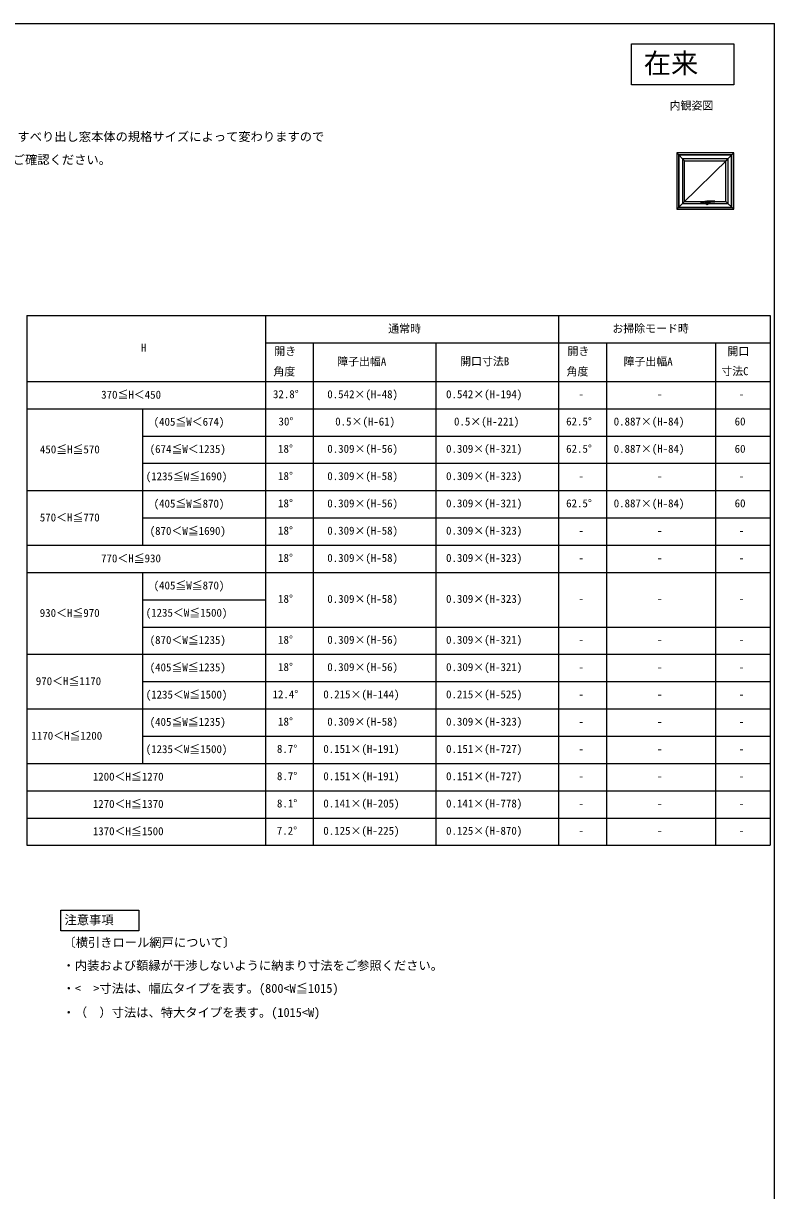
# Model space of a CAD drawing. Units: millimetres, scale not verified. Extents: x -525 to 525, y -783 to 778.
# Drawn here: x -26 to 525, y -108 to 747 of the extents above; entities that cross this region are included whole.
import ezdxf
from ezdxf.enums import TextEntityAlignment as Align

# ---------------------------------------------------------------- set-up
doc = ezdxf.new("R2010")
doc.units = ezdxf.units.MM
doc.header["$LTSCALE"] = 4
doc.header["$PDMODE"] = 32
doc.header["$PDSIZE"] = 2
for name, color, linetype in [('0-1_USER1', 3, 'Continuous'), ('0-2_YKK_11', 7, 'Continuous'), ('0-6_YKK_A1', 4, 'Continuous'), ('0-8_YKK_ZWAK', 7, 'Continuous')]:
    doc.layers.add(name, color=color, linetype=linetype)
doc.styles.add('ＭＳ ゴシック', font='')
doc.styles.get('ＭＳ ゴシック').set_extended_font_data('MS Gothic')

msp = doc.modelspace()

# ---------------------------------------------------------------- linework, layer by layer
at = {"layer": '0-1_USER1'}
for points in [[(420, 732.3), (495, 732.3), (495, 702.3), (420, 702.3)], [(1.589, 82.143), (1.589, 97.143), (58.829, 97.143), (58.829, 82.143), (2.589, 82.143)]]:
    msp.add_lwpolyline(points, close=True, dxfattribs=at)
at = {"layer": '0-2_YKK_11'}
for p, q in [((-23.411, 533.069), (521.589, 533.069)), ((-23.411, 533.069), (-23.411, 144.781)), ((366.589, 533.069), (366.589, 144.781)), ((151.589, 513.069), (521.589, 513.069)), ((186.589, 513.069), (186.589, 144.781)), ((276.589, 513.069), (276.589, 144.781)), ((401.589, 513.069), (401.589, 144.781)), ((481.589, 513.069), (481.589, 144.781)), ((-23.411, 484.781), (521.589, 484.781)), ((-23.411, 464.781), (521.589, 464.781)), ((61.589, 464.781), (61.589, 364.781)), ((61.589, 444.781), (521.589, 444.781)), ((61.589, 424.781), (521.589, 424.781)), ((61.589, 384.781), (521.589, 384.781)), ((-23.411, 364.781), (521.589, 364.781)), ((-23.411, 344.781), (521.589, 344.781)), ((61.589, 344.781), (61.589, 204.781)), ((61.589, 324.781), (151.589, 324.781)), ((61.589, 304.781), (521.589, 304.781)), ((-23.411, 284.781), (521.589, 284.781)), ((61.589, 264.781), (521.589, 264.781)), ((-23.411, 244.781), (521.589, 244.781)), ((61.589, 224.781), (521.589, 224.781)), ((-23.411, 204.781), (521.589, 204.781)), ((-23.411, 184.781), (521.589, 184.781)), ((-23.411, 164.781), (521.589, 164.781)), ((-23.411, 144.781), (521.589, 144.781))]:
    msp.add_line(p, q, dxfattribs=at)
for points in [[(151.589, 533.069), (151.589, 513.069), (151.589, 464.781), (151.589, 144.781)], [(521.589, 533.069), (521.589, 513.069), (521.589, 144.781)], [(-23.411, 404.781), (61.589, 404.781), (521.589, 404.781)]]:
    msp.add_lwpolyline(points, dxfattribs=at)
at = {"layer": '0-6_YKK_A1'}
for p, q in [((453.2, 652.3), (459, 646.5)), ((495, 652.3), (489.2, 646.5)), ((489.2, 648.1), (457.4, 648.1)), ((490.8, 648.1), (457.4, 615.2)), ((459, 616.8), (459, 646.5)), ((459, 646.5), (489.2, 646.5)), ((489.2, 616.8), (489.2, 646.5)), ((453.2, 611), (459, 616.8)), ((459, 616.8), (475.085, 616.8)), ((473.85, 616.7), (473.85, 615.4)), ((473.896, 616.25), (473.896, 616.655)), ((473.902, 616.25), (473.896, 616.25)), ((475.078, 616.75), (473.9, 616.75)), ((473.902, 616.25), (473.902, 615.85)), ((474.675, 616.705), (473.946, 616.705)), ((474.675, 616.75), (474.675, 615.395)), ((474.675, 615.35), (474.675, 616.726)), ((475.05, 616.347), (475.05, 616.05)), ((475.166, 616.095), (475.186, 616.186)), ((475.186, 616.186), (475.207, 616.274)), ((481.05, 616.99), (475.19, 616.99)), ((475.312, 616.473), (475.292, 616.45)), ((476.525, 615.35), (476.525, 616.389)), ((476.549, 616.39), (481.05, 616.39)), ((476.745, 616.206), (476.777, 616.206)), ((476.745, 616.206), (476.789, 616.131)), ((476.777, 616.206), (476.805, 616.159)), ((476.789, 616.09), (476.789, 616.131)), ((476.789, 616.09), (476.82, 616.09)), ((476.832, 616.206), (476.805, 616.159)), ((476.864, 616.206), (476.82, 616.131)), ((476.82, 616.09), (476.82, 616.131)), ((476.832, 616.206), (476.864, 616.206)), ((476.865, 616.206), (476.895, 616.206)), ((476.865, 616.206), (476.865, 616.09)), ((476.865, 616.09), (476.895, 616.09)), ((476.895, 616.159), (476.927, 616.206)), ((476.895, 616.206), (476.895, 616.159)), ((476.895, 616.133), (476.895, 616.09)), ((476.895, 616.133), (476.928, 616.133)), ((476.927, 616.206), (476.962, 616.206)), ((476.962, 616.206), (476.93, 616.159)), ((476.938, 616.159), (476.93, 616.159)), ((476.93, 616.131), (476.93, 616.09)), ((476.973, 616.206), (477.003, 616.206)), ((476.973, 616.206), (476.973, 616.09)), ((476.973, 616.09), (477.003, 616.09)), ((477.003, 616.206), (477.003, 616.159)), ((477.003, 616.159), (477.035, 616.206)), ((477.003, 616.133), (477.003, 616.09)), ((477.003, 616.133), (477.035, 616.133)), ((477.035, 616.206), (477.07, 616.206)), ((477.07, 616.206), (477.038, 616.159)), ((477.046, 616.159), (477.038, 616.159)), ((477.038, 616.131), (477.038, 616.09)), ((477.038, 616.09), (477.067, 616.09)), ((477.067, 616.09), (477.067, 616.138)), ((477.07, 615.888), (477.07, 616.213)), ((477.304, 616.25), (477.304, 616.39)), ((477.35, 616.39), (477.35, 615.4)), ((481.05, 616.39), (481.05, 616.99)), ((481.1, 616.94), (481.1, 616.44)), ((481.1, 616.8), (489.2, 616.8)), ((495, 611), (489.2, 616.8)), ((457.4, 615.2), (489.2, 615.2)), ((471.2, 615.96), (471.2, 615.36)), ((471.217, 615.377), (471.217, 615.943)), ((472.65, 616.01), (471.25, 616.01)), ((471.25, 615.31), (472.65, 615.31)), ((471.267, 615.993), (472.633, 615.993)), ((472.633, 615.327), (471.267, 615.327)), ((471.695, 615.811), (471.455, 615.669)), ((471.695, 615.509), (471.455, 615.651)), ((471.71, 615.518), (471.71, 615.802)), ((472.19, 615.518), (472.19, 615.802)), ((472.205, 615.811), (472.445, 615.669)), ((472.205, 615.509), (472.445, 615.651)), ((472.683, 615.943), (472.683, 615.377)), ((472.7, 615.36), (472.7, 615.96)), ((473.902, 615.85), (473.896, 615.85)), ((473.896, 615.445), (473.896, 615.85)), ((473.9, 615.35), (477.3, 615.35)), ((474.675, 615.395), (473.946, 615.395)), ((476.745, 615.888), (477.07, 615.888)), ((476.756, 616.036), (476.756, 616.019)), ((476.756, 616.019), (476.8, 616.019)), ((476.905, 615.894), (476.787, 615.894)), ((476.795, 615.951), (476.795, 615.948)), ((476.8, 616.022), (476.8, 616.019)), ((476.809, 615.933), (476.859, 615.933)), ((476.848, 616.037), (476.814, 616.037)), ((476.846, 615.965), (476.846, 616.001)), ((476.859, 616.026), (476.859, 615.933)), ((476.905, 615.894), (476.905, 616.032)), ((476.925, 616.072), (477.032, 616.072)), ((476.925, 615.894), (476.925, 616.072)), ((476.925, 615.894), (476.971, 615.894)), ((476.971, 615.894), (476.971, 616.035)), ((477.017, 616.035), (476.971, 616.035)), ((476.982, 615.98), (476.982, 615.94)), ((477.017, 615.98), (476.982, 615.98)), ((477.032, 615.94), (476.982, 615.94)), ((477.298, 615.85), (477.304, 615.85)), ((477.304, 615.445), (477.304, 615.85))]:
    msp.add_line(p, q, dxfattribs=at)
for points in [[(453.2, 611), (495, 611), (495, 652.3), (453.2, 652.3)], [(454.6, 612.4), (493.6, 612.4), (493.6, 650.9), (454.6, 650.9)], [(454.8, 612.6), (493.4, 612.6), (493.4, 650.7), (454.8, 650.7)], [(457.4, 615.2), (490.8, 615.2), (490.8, 648.1), (457.4, 648.1)]]:
    msp.add_lwpolyline(points, close=True, dxfattribs=at)
for points in [[(475.108, 616.907), (475.104, 616.896), (475.101, 616.885), (475.097, 616.867), (475.085, 616.794), (475.074, 616.716), (475.065, 616.631), (475.059, 616.54), (475.054, 616.446), (475.05, 616.347)], [(475.108, 616.907), (475.12, 616.936), (475.13, 616.953), (475.158, 616.981), (475.189, 616.99)], [(475.136, 615.65), (475.133, 615.719), (475.135, 615.829), (475.146, 615.964), (475.166, 616.096)], [(475.192, 616.99), (475.225, 616.982), (475.267, 616.954), (475.312, 616.907)], [(475.207, 616.274), (475.217, 616.308), (475.228, 616.339), (475.24, 616.368), (475.253, 616.394), (475.271, 616.424), (475.292, 616.45)], [(475.312, 616.907), (475.329, 616.882), (475.356, 616.819), (475.365, 616.784), (475.371, 616.746), (475.374, 616.705), (475.374, 616.669), (475.371, 616.634), (475.359, 616.572), (475.351, 616.547), (475.338, 616.515), (475.312, 616.473)], [(476.525, 616.389), (476.525, 615.395), (477.254, 615.395)], [(477.07, 616.213), (476.745, 616.213), (476.745, 615.888)], [(476.93, 616.09), (476.959, 616.09), (476.959, 616.138)], [(477.298, 615.85), (477.298, 616.25), (477.304, 616.25)], [(476.013, 615.602), (475.878, 615.581), (475.74, 615.567), (475.601, 615.563), (475.463, 615.566), (475.326, 615.578), (475.177, 615.602)]]:
    msp.add_lwpolyline(points, dxfattribs=at)
for centre, radius, start, end in [((473.9, 616.7), 0.05, 90, 180), ((473.946, 616.655), 0.05, 90, 180), ((476.549, 615.99), 0.4, 90, 177.71301), ((476.928, 616.131), 0.0023, 0, 90), ((476.938, 616.138), 0.0209, 0, 90), ((477.035, 616.131), 0.0023, 0, 90), ((477.046, 616.138), 0.0209, 0, 90), ((481.05, 616.94), 0.05, 0, 90), ((481.05, 616.44), 0.05, 270, 0), ((471.25, 615.96), 0.05, 90, 180), ((471.25, 615.36), 0.05, 180, 270), ((471.267, 615.943), 0.05, 90, 180), ((471.267, 615.377), 0.05, 180, 270), ((471.95, 620.627), 4.692, 261.37854, 278.62146), ((471.95, 610.693), 4.692, 81.37854, 98.62146), ((471.46, 615.66), 0.01, 120.65558, 239.34442), ((471.7, 615.802), 0.01, 0, 120.65558), ((471.7, 615.518), 0.01, 239.34442, 0), ((472.2, 615.802), 0.01, 59.34442, 180), ((472.2, 615.518), 0.01, 180, 300.65558), ((472.44, 615.66), 0.01, 300.65558, 59.34442), ((472.633, 615.943), 0.05, 0, 90), ((472.633, 615.377), 0.05, 270, 0), ((472.65, 615.96), 0.05, 0, 90), ((472.65, 615.36), 0.05, 270, 0), ((473.9, 615.4), 0.05, 180, 270), ((473.946, 615.445), 0.05, 180, 270), ((477.575, 616.05), 2.525, 180, 190.64929), ((475.143, 615.592), 0.05, 190.64929, 259.35071), ((475.6, 618.025), 2.525, 259.35071, 280.64929), ((475.186, 615.651), 0.05, 180.58522, 260.22176), ((476.005, 615.652), 0.05, 279.35046, 332.52377), ((475.255, 616.042), 0.895, 332.52377, 357.71301), ((476.057, 615.592), 0.05, 280.64929, 349.35071), ((473.625, 616.05), 2.525, 349.35071, 359.19506), ((476.822, 615.948), 0.0713, 153.38654, 215.68533), ((476.791, 616.036), 0.0356, 105.46601, 180), ((476.793, 615.962), 0.0392, 97.60411, 153.38654), ((476.787, 615.923), 0.0285, 215.68533, 270), ((476.83, 615.894), 0.183, 76.17284, 105.46601), ((476.818, 615.774), 0.229, 82.84733, 97.60411), ((476.809, 615.951), 0.0143, 100.87572, 180), ((476.809, 615.948), 0.0143, 180, 270), ((476.814, 616.022), 0.0143, 90, 180), ((476.827, 615.858), 0.109, 79.61114, 100.87572), ((476.848, 616.026), 0.0107, 0, 90), ((476.864, 616.032), 0.041, 0, 76.17284), ((477.017, 616.022), 0.0125, 4.00063, 90), ((477.017, 615.992), 0.0125, 270, 356.44449), ((476.788, 616.006), 0.242, 356.44449, 4.00063), ((477.032, 616.033), 0.0392, 6.24013, 90), ((477.032, 615.98), 0.0392, 270, 353.75987), ((476.788, 616.006), 0.285, 353.75987, 6.24013), ((477.254, 615.445), 0.05, 270, 0), ((477.3, 615.4), 0.05, 270, 0)]:
    msp.add_arc(centre, radius, start, end, dxfattribs=at)
msp.add_point((475.6, 615.35), dxfattribs=at)
at = {"layer": '0-8_YKK_ZWAK'}
msp.add_line((-525, 747.3), (525, 747.3), dxfattribs=at)
msp.add_lwpolyline([(-525, -782.7), (525, -782.7), (525, 747.3)], dxfattribs=at)

# ---------------------------------------------------------------- texts
at = {"layer": '0-1_USER1', "style": 'ＭＳ ゴシック'}
for s, height, p in [('在来', 14.66, (429, 706.3)), ('内観姿図', 5.865, (448, 682.3)), ('※網戸の設定については、すべり出し窓本体の規格サイズによって変わりますので', 6.598, (-138.227, 658.965)), ('\u3000 『APW 430 価格表』をご確認ください。', 6.598, (-137, 642.073)), ('注意事項', 6.598, (4.284, 84.881)), ('〔横引きロール網戸について〕', 6.598, (3.517, 68.295)), ('・内装および額縁が干渉しないように納まり寸法をご参照ください。', 6.598, (2.852, 51.403)), ('・<\u3000>寸法は、幅広タイプを表す。(800<W≦1015)', 6.598, (2.944, 34.631)), ('・（\u3000）寸法は、特大タイプを表す。(1015<W)', 6.598, (2.891, 16.999))]:
    msp.add_text(s, height=height, dxfattribs=at).set_placement(p, align=Align.BOTTOM_LEFT)
at = {"layer": '0-2_YKK_11', "style": 'ＭＳ ゴシック'}
for s, p in [('通常時', (241.657, 518.842)), ('お掃除モード時', (406.043, 518.865)), ('H', (60.361, 504.925)), ('開き', (158.111, 502.251)), ('開き', (373.111, 502.251)), ('開口', (490.407, 502.183)), ('障子出幅A', (204.225, 494.675)), ('開口寸法B', (294.43, 494.857)), ('障子出幅A', (414.225, 494.675)), ('角度', (157.452, 487.372)), ('角度', (372.452, 487.372)), ('寸法C', (485.884, 487.622)), ('370≦H＜450', (31.18, 470.418)), ('32.8°', (157.134, 470.781)), ('0.542×(H-48)', (196.975, 470.736)), ('0.542×(H-194)', (284.066, 470.736)), ('-', (381.18, 470.781)), ('-', (438.68, 470.781)), ('-', (498.68, 470.781)), ('(405≦W＜674)', (69.657, 450.577)), ('30°', (161.225, 450.781)), ('0.5×(H-61)', (202.793, 450.736)), ('0.5×(H-221)', (289.884, 450.736)), ('62.5°', (372.111, 450.781)), ('0.887×(H-84)', (406.975, 450.736)), ('60', (495.657, 450.781)), ('450≦H≦570', (-13.729, 430.327)), ('(674≦W＜1235)', (66.748, 430.577)), ('18°', (160.907, 430.781)), ('0.309×(H-56)', (196.975, 430.736)), ('0.309×(H-321)', (284.066, 430.736)), ('62.5°', (372.111, 430.781)), ('0.887×(H-84)', (406.975, 430.736)), ('60', (495.657, 430.781)), ('(1235≦W≦1690)', (63.839, 410.577)), ('18°', (160.907, 410.781)), ('0.309×(H-58)', (196.975, 410.736)), ('0.309×(H-323)', (284.066, 410.736)), ('-', (381.18, 410.781)), ('-', (438.68, 410.781)), ('-', (498.68, 410.781)), ('(405≦W≦870)', (69.657, 390.577)), ('18°', (160.907, 390.781)), ('0.309×(H-56)', (196.975, 390.736)), ('0.309×(H-321)', (284.066, 390.736)), ('62.5°', (372.111, 390.781)), ('0.887×(H-84)', (406.975, 390.736)), ('60', (495.657, 390.781)), ('570＜H≦770', (-13.82, 380.418)), ('(870＜W≦1690)', (66.748, 370.577)), ('18°', (160.907, 370.781)), ('0.309×(H-58)', (196.975, 370.736)), ('0.309×(H-323)', (284.066, 370.736)), ('-', (381.18, 370.781)), ('-', (438.68, 370.781)), ('-', (498.68, 370.781)), ('770＜H≦930', (31.089, 350.418)), ('18°', (160.907, 350.781)), ('0.309×(H-58)', (196.975, 350.736)), ('0.309×(H-323)', (284.066, 350.736)), ('-', (381.18, 350.781)), ('-', (438.68, 350.781)), ('-', (498.68, 350.781)), ('(405≦W≦870)', (69.657, 330.577)), ('18°', (160.907, 320.781)), ('0.309×(H-58)', (196.975, 320.736)), ('0.309×(H-323)', (284.066, 320.736)), ('930＜H≦970', (-13.843, 310.418)), ('(1235＜W≦1500)', (63.839, 310.577)), ('-', (381.18, 320.781)), ('-', (438.68, 320.781)), ('-', (498.68, 320.781)), ('(870＜W≦1235)', (66.748, 290.577)), ('18°', (160.907, 290.781)), ('0.309×(H-56)', (196.975, 290.736)), ('0.309×(H-321)', (284.066, 290.736)), ('-', (381.18, 290.781)), ('-', (438.68, 290.781)), ('-', (498.68, 290.781)), ('(405≦W≦1235)', (66.748, 270.577)), ('18°', (160.907, 270.781)), ('0.309×(H-56)', (196.975, 270.736)), ('0.309×(H-321)', (284.066, 270.736)), ('-', (381.18, 270.781)), ('-', (438.68, 270.781)), ('-', (498.68, 270.781)), ('970＜H≦1170', (-16.752, 260.418)), ('(1235＜W≦1500)', (63.839, 250.577)), ('12.4°', (156.816, 250.781)), ('0.215×(H-144)', (194.066, 250.736)), ('0.215×(H-525)', (284.066, 250.736)), ('-', (381.18, 250.781)), ('-', (438.68, 250.781)), ('-', (498.68, 250.781)), ('(405≦W≦1235)', (66.748, 230.577)), ('18°', (160.907, 230.781)), ('0.309×(H-58)', (196.975, 230.736)), ('0.309×(H-323)', (284.066, 230.736)), ('-', (381.18, 230.781)), ('-', (438.68, 230.781)), ('-', (498.68, 230.781)), ('1170＜H≦1200', (-19.957, 220.418)), ('(1235＜W≦1500)', (63.839, 210.577)), ('8.7°', (160.066, 210.781)), ('0.151×(H-191)', (194.066, 210.736)), ('0.151×(H-727)', (284.066, 210.736)), ('-', (381.18, 210.781)), ('-', (438.68, 210.781)), ('-', (498.68, 210.781)), ('1200＜H≦1270', (25.043, 190.418)), ('8.7°', (160.066, 190.781)), ('0.151×(H-191)', (194.066, 190.736)), ('0.151×(H-727)', (284.066, 190.736)), ('-', (381.18, 190.781)), ('-', (438.68, 190.781)), ('-', (498.68, 190.781)), ('1270＜H≦1370', (25.043, 170.418)), ('8.1°', (160.066, 170.781)), ('0.141×(H-205)', (194.066, 170.736)), ('0.141×(H-778)', (284.066, 170.736)), ('-', (381.18, 170.781)), ('-', (438.68, 170.781)), ('-', (498.68, 170.781)), ('1370＜H≦1500', (25.043, 150.418)), ('7.2°', (159.952, 150.781)), ('0.125×(H-225)', (194.066, 150.736)), ('0.125×(H-870)', (284.066, 150.736)), ('-', (381.18, 150.781)), ('-', (438.68, 150.781)), ('-', (498.68, 150.781))]:
    msp.add_text(s, height=5.865, dxfattribs=at).set_placement(p, align=Align.BOTTOM_LEFT)

doc.saveas('drawing.dxf')
